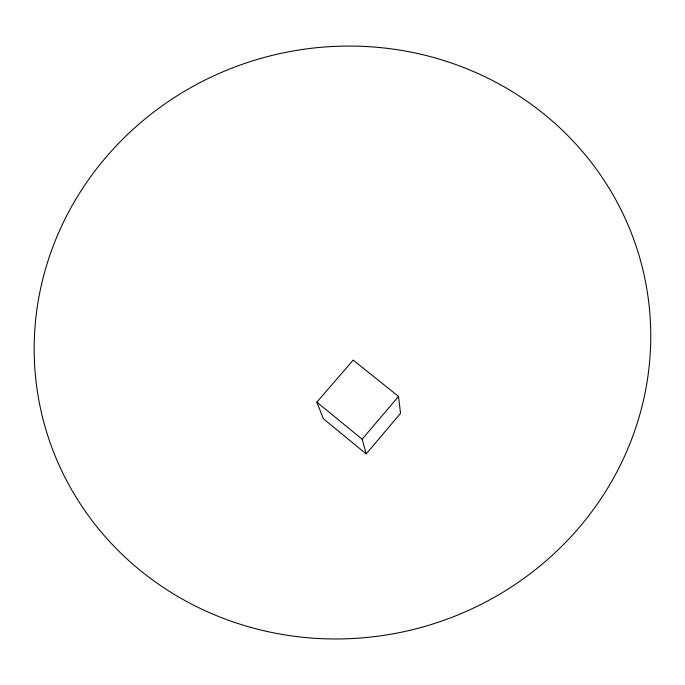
<?xml version="1.0" encoding="UTF-8"?>
<svg xmlns="http://www.w3.org/2000/svg" width="685" height="685" viewBox="0 0 685 685"><rect width="100%" height="100%" fill="white"/><g stroke="black" fill="none" stroke-linecap="round" stroke-linejoin="round"><path stroke-width="1.03" d="M366.192 453.872L400.537 413.38L398.533 396.435L353.177 360.096L316.838 402.172L323.354 418.758L366.192 453.872L362.134 439.196L316.838 402.172M362.134 439.196L398.533 396.435M250.847 627.409A309.115 295.603 -14.4 0 0 643.198 271.063A309.115 295.603 -14.4 0 0 133.344 129.071A309.115 295.603 -14.4 0 0 250.847 627.409"/></g></svg>
